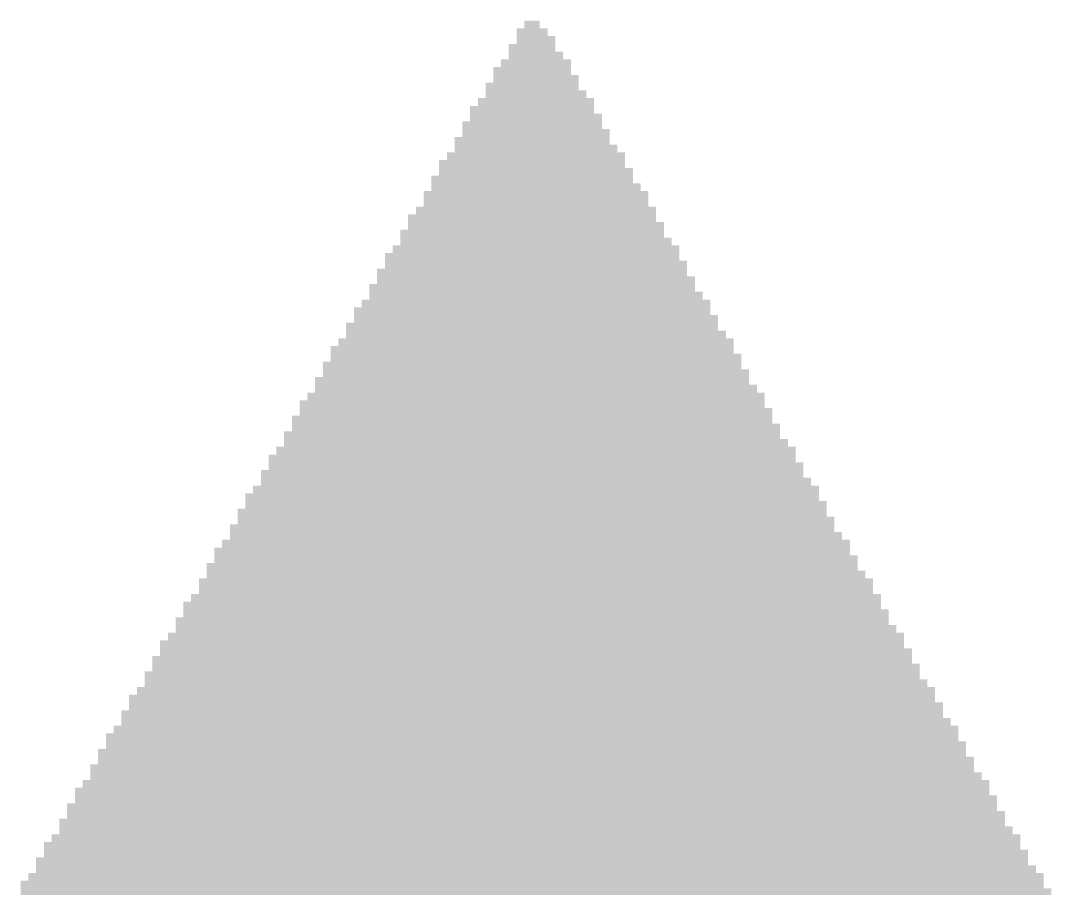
# Model space of a CAD drawing. Extents: x 6.74 to 13.52, y 0.26 to 6.1.
# Drawn here: x 9.288 to 10.977, y 4.676 to 6.098 of the extents above; entities that cross this region are included whole.
import ezdxf

# ---------------------------------------------------------------- set-up
doc = ezdxf.new("R2010")
doc.units = 0
doc.layers.get('0').update_dxf_attribs({"linetype": 'CONTINUOUS'})
doc.layers.add('1', color=7, linetype='CONTINUOUS')

msp = doc.modelspace()

# ---------------------------------------------------------------- linework, layer by layer
for points in [[(10.139, 6.0852), (10.1136, 6.0852), (10.139, 6.0979), (10.1136, 6.0979)], [(10.1517, 6.0725), (10.1009, 6.0725), (10.1517, 6.0852), (10.1009, 6.0852)], [(10.1644, 6.0598), (10.1009, 6.0598), (10.1644, 6.0725), (10.1009, 6.0725)], [(10.1644, 6.0471), (10.0882, 6.0471), (10.1644, 6.0598), (10.0882, 6.0598)], [(10.1771, 6.0344), (10.0882, 6.0344), (10.1771, 6.0471), (10.0882, 6.0471)], [(10.19, 6.0217), (10.0757, 6.0217), (10.19, 6.0344), (10.0757, 6.0344)], [(10.19, 6.009), (10.063, 6.009), (10.19, 6.0217), (10.063, 6.0217)], [(10.2027, 5.9836), (10.0503, 5.9836), (10.2027, 5.9963), (10.0503, 5.9963)], [(10.2027, 5.9963), (10.063, 5.9963), (10.2027, 6.009), (10.063, 6.009)], [(10.2154, 5.9709), (10.0503, 5.9709), (10.2154, 5.9836), (10.0503, 5.9836)], [(10.2281, 5.9582), (10.0376, 5.9582), (10.2281, 5.9709), (10.0376, 5.9709)], [(10.2281, 5.9455), (10.0249, 5.9455), (10.2281, 5.9582), (10.0249, 5.9582)], [(10.2408, 5.9201), (10.0122, 5.9201), (10.2408, 5.9328), (10.0122, 5.9328)], [(10.2408, 5.9328), (10.0249, 5.9328), (10.2408, 5.9455), (10.0249, 5.9455)], [(10.2535, 5.9074), (10.0122, 5.9074), (10.2535, 5.9201), (10.0122, 5.9201)], [(10.2535, 5.8947), (9.9995, 5.8947), (10.2535, 5.9074), (9.9995, 5.9074)], [(10.2789, 5.8693), (9.9868, 5.8693), (10.2789, 5.882), (9.9868, 5.882)], [(10.2662, 5.882), (9.9995, 5.882), (10.2662, 5.8947), (9.9995, 5.8947)], [(10.2789, 5.8566), (9.9741, 5.8566), (10.2789, 5.8693), (9.9741, 5.8693)], [(10.2916, 5.8439), (9.9741, 5.8439), (10.2916, 5.8566), (9.9741, 5.8566)], [(10.2916, 5.8312), (9.9614, 5.8312), (10.2916, 5.8439), (9.9614, 5.8439)], [(10.3043, 5.8185), (9.9614, 5.8185), (10.3043, 5.8312), (9.9614, 5.8312)], [(10.317, 5.8058), (9.9487, 5.8058), (10.317, 5.8185), (9.9487, 5.8185)], [(10.317, 5.7931), (9.9487, 5.7931), (10.317, 5.8058), (9.9487, 5.8058)], [(10.3297, 5.7677), (9.9233, 5.7677), (10.3297, 5.7804), (9.9233, 5.7804)], [(10.3297, 5.7804), (9.936, 5.7804), (10.3297, 5.7931), (9.936, 5.7931)], [(10.3424, 5.755), (9.9233, 5.755), (10.3424, 5.7677), (9.9233, 5.7677)], [(10.3424, 5.7423), (9.9106, 5.7423), (10.3424, 5.755), (9.9106, 5.755)], [(10.3678, 5.7169), (9.8979, 5.7169), (10.3678, 5.7296), (9.8979, 5.7296)], [(10.3551, 5.7296), (9.9106, 5.7296), (10.3551, 5.7423), (9.9106, 5.7423)], [(10.3678, 5.7042), (9.8852, 5.7042), (10.3678, 5.7169), (9.8852, 5.7169)], [(10.3805, 5.6915), (9.8852, 5.6915), (10.3805, 5.7042), (9.8852, 5.7042)], [(10.3805, 5.6788), (9.8725, 5.6788), (10.3805, 5.6915), (9.8725, 5.6915)], [(10.3932, 5.6661), (9.8725, 5.6661), (10.3932, 5.6788), (9.8725, 5.6788)], [(10.3932, 5.6534), (9.8598, 5.6534), (10.3932, 5.6661), (9.8598, 5.6661)], [(10.4059, 5.6407), (9.8598, 5.6407), (10.4059, 5.6534), (9.8598, 5.6534)], [(10.4186, 5.6153), (9.8344, 5.6153), (10.4186, 5.628), (9.8344, 5.628)], [(10.4186, 5.628), (9.8471, 5.628), (10.4186, 5.6407), (9.8471, 5.6407)], [(10.4313, 5.6026), (9.8344, 5.6026), (10.4313, 5.6153), (9.8344, 5.6153)], [(10.4313, 5.5899), (9.8217, 5.5899), (10.4313, 5.6026), (9.8217, 5.6026)], [(10.4567, 5.5645), (9.809, 5.5645), (10.4567, 5.5772), (9.809, 5.5772)], [(10.444, 5.5772), (9.8217, 5.5772), (10.444, 5.5899), (9.8217, 5.5899)], [(10.4567, 5.5518), (9.7963, 5.5518), (10.4567, 5.5645), (9.7963, 5.5645)], [(10.4694, 5.5391), (9.7963, 5.5391), (10.4694, 5.5518), (9.7963, 5.5518)], [(10.4694, 5.5264), (9.7836, 5.5264), (10.4694, 5.5391), (9.7836, 5.5391)], [(10.4821, 5.5137), (9.7836, 5.5137), (10.4821, 5.5264), (9.7836, 5.5264)], [(10.4821, 5.501), (9.7709, 5.501), (10.4821, 5.5137), (9.7709, 5.5137)], [(10.4948, 5.4883), (9.7709, 5.4883), (10.4948, 5.501), (9.7709, 5.501)], [(10.5075, 5.4629), (9.7455, 5.4629), (10.5075, 5.4756), (9.7455, 5.4756)], [(10.5075, 5.4756), (9.7582, 5.4756), (10.5075, 5.4883), (9.7582, 5.4883)], [(10.5202, 5.4502), (9.7455, 5.4502), (10.5202, 5.4629), (9.7455, 5.4629)], [(10.5202, 5.4375), (9.7328, 5.4375), (10.5202, 5.4502), (9.7328, 5.4502)], [(10.5329, 5.4121), (9.7201, 5.4121), (10.5329, 5.4248), (9.7201, 5.4248)], [(10.5329, 5.4248), (9.7328, 5.4248), (10.5329, 5.4375), (9.7328, 5.4375)], [(10.5456, 5.3994), (9.7201, 5.3994), (10.5456, 5.4121), (9.7201, 5.4121)], [(10.5583, 5.3867), (9.7074, 5.3867), (10.5583, 5.3994), (9.7074, 5.3994)], [(10.5583, 5.374), (9.6947, 5.374), (10.5583, 5.3867), (9.6947, 5.3867)], [(10.571, 5.3613), (9.6947, 5.3613), (10.571, 5.374), (9.6947, 5.374)], [(10.571, 5.3486), (9.682, 5.3486), (10.571, 5.3613), (9.682, 5.3613)], [(10.5837, 5.3359), (9.682, 5.3359), (10.5837, 5.3486), (9.682, 5.3486)], [(10.5964, 5.3105), (9.6566, 5.3105), (10.5964, 5.3232), (9.6566, 5.3232)], [(10.5964, 5.3232), (9.6693, 5.3232), (10.5964, 5.3359), (9.6693, 5.3359)], [(10.6091, 5.2978), (9.6566, 5.2978), (10.6091, 5.3105), (9.6566, 5.3105)], [(10.6091, 5.2851), (9.6439, 5.2851), (10.6091, 5.2978), (9.6439, 5.2978)], [(10.6218, 5.2597), (9.6312, 5.2597), (10.6218, 5.2724), (9.6312, 5.2724)], [(10.6218, 5.2724), (9.6439, 5.2724), (10.6218, 5.2851), (9.6439, 5.2851)], [(10.6345, 5.247), (9.6312, 5.247), (10.6345, 5.2597), (9.6312, 5.2597)], [(10.6472, 5.2343), (9.6185, 5.2343), (10.6472, 5.247), (9.6185, 5.247)], [(10.6472, 5.2216), (9.6058, 5.2216), (10.6472, 5.2343), (9.6058, 5.2343)], [(10.6599, 5.2089), (9.6058, 5.2089), (10.6599, 5.2216), (9.6058, 5.2216)], [(10.6599, 5.1962), (9.5931, 5.1962), (10.6599, 5.2089), (9.5931, 5.2089)], [(10.6726, 5.1835), (9.5931, 5.1835), (10.6726, 5.1962), (9.5931, 5.1962)], [(10.6853, 5.1708), (9.5804, 5.1708), (10.6853, 5.1835), (9.5804, 5.1835)], [(10.6853, 5.1581), (9.5804, 5.1581), (10.6853, 5.1708), (9.5804, 5.1708)], [(10.698, 5.1454), (9.5677, 5.1454), (10.698, 5.1581), (9.5677, 5.1581)], [(10.698, 5.1327), (9.555, 5.1327), (10.698, 5.1454), (9.555, 5.1454)], [(10.7107, 5.1073), (9.5423, 5.1073), (10.7107, 5.12), (9.5423, 5.12)], [(10.7107, 5.12), (9.555, 5.12), (10.7107, 5.1327), (9.555, 5.1327)], [(10.7234, 5.0946), (9.5423, 5.0946), (10.7234, 5.1073), (9.5423, 5.1073)], [(10.7361, 5.0819), (9.5296, 5.0819), (10.7361, 5.0946), (9.5296, 5.0946)], [(10.7361, 5.0692), (9.5169, 5.0692), (10.7361, 5.0819), (9.5169, 5.0819)], [(10.7488, 5.0565), (9.5169, 5.0565), (10.7488, 5.0692), (9.5169, 5.0692)], [(10.7488, 5.0438), (9.5042, 5.0438), (10.7488, 5.0565), (9.5042, 5.0565)], [(10.7615, 5.0311), (9.5042, 5.0311), (10.7615, 5.0438), (9.5042, 5.0438)], [(10.7615, 5.0184), (9.4915, 5.0184), (10.7615, 5.0311), (9.4915, 5.0311)], [(10.7742, 5.0057), (9.4915, 5.0057), (10.7742, 5.0184), (9.4915, 5.0184)], [(10.7869, 4.993), (9.4788, 4.993), (10.7869, 5.0057), (9.4788, 5.0057)], [(10.7869, 4.9803), (9.4661, 4.9803), (10.7869, 4.993), (9.4661, 4.993)], [(10.7996, 4.9549), (9.4534, 4.9549), (10.7996, 4.9676), (9.4534, 4.9676)], [(10.7996, 4.9676), (9.4661, 4.9676), (10.7996, 4.9803), (9.4661, 4.9803)], [(10.8123, 4.9422), (9.4534, 4.9422), (10.8123, 4.9549), (9.4534, 4.9549)], [(10.825, 4.9295), (9.4407, 4.9295), (10.825, 4.9422), (9.4407, 4.9422)], [(10.825, 4.9168), (9.428, 4.9168), (10.825, 4.9295), (9.428, 4.9295)], [(10.8377, 4.9041), (9.428, 4.9041), (10.8377, 4.9168), (9.428, 4.9168)], [(10.8377, 4.8914), (9.4153, 4.8914), (10.8377, 4.9041), (9.4153, 4.9041)], [(10.8504, 4.8787), (9.4153, 4.8787), (10.8504, 4.8914), (9.4153, 4.8914)], [(10.8504, 4.866), (9.4026, 4.866), (10.8504, 4.8787), (9.4026, 4.8787)], [(10.8631, 4.8533), (9.4026, 4.8533), (10.8631, 4.866), (9.4026, 4.866)], [(10.8758, 4.8406), (9.3899, 4.8406), (10.8758, 4.8533), (9.3899, 4.8533)], [(10.8758, 4.8279), (9.3772, 4.8279), (10.8758, 4.8406), (9.3772, 4.8406)], [(10.8885, 4.8025), (9.3645, 4.8025), (10.8885, 4.8152), (9.3645, 4.8152)], [(10.8885, 4.8152), (9.3772, 4.8152), (10.8885, 4.8279), (9.3772, 4.8279)], [(10.9012, 4.7898), (9.3645, 4.7898), (10.9012, 4.8025), (9.3645, 4.8025)], [(10.9012, 4.7771), (9.3518, 4.7771), (10.9012, 4.7898), (9.3518, 4.7898)], [(10.9266, 4.7517), (9.3391, 4.7517), (10.9266, 4.7644), (9.3391, 4.7644)], [(10.9139, 4.7644), (9.3518, 4.7644), (10.9139, 4.7771), (9.3518, 4.7771)], [(10.9266, 4.739), (9.3264, 4.739), (10.9266, 4.7517), (9.3264, 4.7517)], [(10.9393, 4.7263), (9.3264, 4.7263), (10.9393, 4.739), (9.3264, 4.739)], [(10.9393, 4.7136), (9.3137, 4.7136), (10.9393, 4.7263), (9.3137, 4.7263)], [(10.952, 4.7009), (9.3137, 4.7009), (10.952, 4.7136), (9.3137, 4.7136)], [(10.9647, 4.6882), (9.301, 4.6882), (10.9647, 4.7009), (9.301, 4.7009)], [(10.9647, 4.6755), (9.2883, 4.6755), (10.9647, 4.6882), (9.2883, 4.6882)]]:
    msp.add_solid(points)
at = {"layer": '1'}
for points in [[(10.139, 6.0852), (10.1136, 6.0852), (10.139, 6.0979), (10.1136, 6.0979)], [(10.1517, 6.0725), (10.1009, 6.0725), (10.1517, 6.0852), (10.1009, 6.0852)], [(10.1644, 6.0598), (10.1009, 6.0598), (10.1644, 6.0725), (10.1009, 6.0725)], [(10.1644, 6.0471), (10.0882, 6.0471), (10.1644, 6.0598), (10.0882, 6.0598)], [(10.1771, 6.0344), (10.0882, 6.0344), (10.1771, 6.0471), (10.0882, 6.0471)], [(10.19, 6.0217), (10.0757, 6.0217), (10.19, 6.0344), (10.0757, 6.0344)], [(10.19, 6.009), (10.063, 6.009), (10.19, 6.0217), (10.063, 6.0217)], [(10.2027, 5.9836), (10.0503, 5.9836), (10.2027, 5.9963), (10.0503, 5.9963)], [(10.2027, 5.9963), (10.063, 5.9963), (10.2027, 6.009), (10.063, 6.009)], [(10.2154, 5.9709), (10.0503, 5.9709), (10.2154, 5.9836), (10.0503, 5.9836)], [(10.2281, 5.9582), (10.0376, 5.9582), (10.2281, 5.9709), (10.0376, 5.9709)], [(10.2281, 5.9455), (10.0249, 5.9455), (10.2281, 5.9582), (10.0249, 5.9582)], [(10.2408, 5.9201), (10.0122, 5.9201), (10.2408, 5.9328), (10.0122, 5.9328)], [(10.2408, 5.9328), (10.0249, 5.9328), (10.2408, 5.9455), (10.0249, 5.9455)], [(10.2535, 5.9074), (10.0122, 5.9074), (10.2535, 5.9201), (10.0122, 5.9201)], [(10.2535, 5.8947), (9.9995, 5.8947), (10.2535, 5.9074), (9.9995, 5.9074)], [(10.2789, 5.8693), (9.9868, 5.8693), (10.2789, 5.882), (9.9868, 5.882)], [(10.2662, 5.882), (9.9995, 5.882), (10.2662, 5.8947), (9.9995, 5.8947)], [(10.2789, 5.8566), (9.9741, 5.8566), (10.2789, 5.8693), (9.9741, 5.8693)], [(10.2916, 5.8439), (9.9741, 5.8439), (10.2916, 5.8566), (9.9741, 5.8566)], [(10.2916, 5.8312), (9.9614, 5.8312), (10.2916, 5.8439), (9.9614, 5.8439)], [(10.3043, 5.8185), (9.9614, 5.8185), (10.3043, 5.8312), (9.9614, 5.8312)], [(10.317, 5.8058), (9.9487, 5.8058), (10.317, 5.8185), (9.9487, 5.8185)], [(10.317, 5.7931), (9.9487, 5.7931), (10.317, 5.8058), (9.9487, 5.8058)], [(10.3297, 5.7677), (9.9233, 5.7677), (10.3297, 5.7804), (9.9233, 5.7804)], [(10.3297, 5.7804), (9.936, 5.7804), (10.3297, 5.7931), (9.936, 5.7931)], [(10.3424, 5.755), (9.9233, 5.755), (10.3424, 5.7677), (9.9233, 5.7677)], [(10.3424, 5.7423), (9.9106, 5.7423), (10.3424, 5.755), (9.9106, 5.755)], [(10.3678, 5.7169), (9.8979, 5.7169), (10.3678, 5.7296), (9.8979, 5.7296)], [(10.3551, 5.7296), (9.9106, 5.7296), (10.3551, 5.7423), (9.9106, 5.7423)], [(10.3678, 5.7042), (9.8852, 5.7042), (10.3678, 5.7169), (9.8852, 5.7169)], [(10.3805, 5.6915), (9.8852, 5.6915), (10.3805, 5.7042), (9.8852, 5.7042)], [(10.3805, 5.6788), (9.8725, 5.6788), (10.3805, 5.6915), (9.8725, 5.6915)], [(10.3932, 5.6661), (9.8725, 5.6661), (10.3932, 5.6788), (9.8725, 5.6788)], [(10.3932, 5.6534), (9.8598, 5.6534), (10.3932, 5.6661), (9.8598, 5.6661)], [(10.4059, 5.6407), (9.8598, 5.6407), (10.4059, 5.6534), (9.8598, 5.6534)], [(10.4186, 5.6153), (9.8344, 5.6153), (10.4186, 5.628), (9.8344, 5.628)], [(10.4186, 5.628), (9.8471, 5.628), (10.4186, 5.6407), (9.8471, 5.6407)], [(10.4313, 5.6026), (9.8344, 5.6026), (10.4313, 5.6153), (9.8344, 5.6153)], [(10.4313, 5.5899), (9.8217, 5.5899), (10.4313, 5.6026), (9.8217, 5.6026)], [(10.4567, 5.5645), (9.809, 5.5645), (10.4567, 5.5772), (9.809, 5.5772)], [(10.444, 5.5772), (9.8217, 5.5772), (10.444, 5.5899), (9.8217, 5.5899)], [(10.4567, 5.5518), (9.7963, 5.5518), (10.4567, 5.5645), (9.7963, 5.5645)], [(10.4694, 5.5391), (9.7963, 5.5391), (10.4694, 5.5518), (9.7963, 5.5518)], [(10.4694, 5.5264), (9.7836, 5.5264), (10.4694, 5.5391), (9.7836, 5.5391)], [(10.4821, 5.5137), (9.7836, 5.5137), (10.4821, 5.5264), (9.7836, 5.5264)], [(10.4821, 5.501), (9.7709, 5.501), (10.4821, 5.5137), (9.7709, 5.5137)], [(10.4948, 5.4883), (9.7709, 5.4883), (10.4948, 5.501), (9.7709, 5.501)], [(10.5075, 5.4629), (9.7455, 5.4629), (10.5075, 5.4756), (9.7455, 5.4756)], [(10.5075, 5.4756), (9.7582, 5.4756), (10.5075, 5.4883), (9.7582, 5.4883)], [(10.5202, 5.4502), (9.7455, 5.4502), (10.5202, 5.4629), (9.7455, 5.4629)], [(10.5202, 5.4375), (9.7328, 5.4375), (10.5202, 5.4502), (9.7328, 5.4502)], [(10.5329, 5.4121), (9.7201, 5.4121), (10.5329, 5.4248), (9.7201, 5.4248)], [(10.5329, 5.4248), (9.7328, 5.4248), (10.5329, 5.4375), (9.7328, 5.4375)], [(10.5456, 5.3994), (9.7201, 5.3994), (10.5456, 5.4121), (9.7201, 5.4121)], [(10.5583, 5.3867), (9.7074, 5.3867), (10.5583, 5.3994), (9.7074, 5.3994)], [(10.5583, 5.374), (9.6947, 5.374), (10.5583, 5.3867), (9.6947, 5.3867)], [(10.571, 5.3613), (9.6947, 5.3613), (10.571, 5.374), (9.6947, 5.374)], [(10.571, 5.3486), (9.682, 5.3486), (10.571, 5.3613), (9.682, 5.3613)], [(10.5837, 5.3359), (9.682, 5.3359), (10.5837, 5.3486), (9.682, 5.3486)], [(10.5964, 5.3105), (9.6566, 5.3105), (10.5964, 5.3232), (9.6566, 5.3232)], [(10.5964, 5.3232), (9.6693, 5.3232), (10.5964, 5.3359), (9.6693, 5.3359)], [(10.6091, 5.2978), (9.6566, 5.2978), (10.6091, 5.3105), (9.6566, 5.3105)], [(10.6091, 5.2851), (9.6439, 5.2851), (10.6091, 5.2978), (9.6439, 5.2978)], [(10.6218, 5.2597), (9.6312, 5.2597), (10.6218, 5.2724), (9.6312, 5.2724)], [(10.6218, 5.2724), (9.6439, 5.2724), (10.6218, 5.2851), (9.6439, 5.2851)], [(10.6345, 5.247), (9.6312, 5.247), (10.6345, 5.2597), (9.6312, 5.2597)], [(10.6472, 5.2343), (9.6185, 5.2343), (10.6472, 5.247), (9.6185, 5.247)], [(10.6472, 5.2216), (9.6058, 5.2216), (10.6472, 5.2343), (9.6058, 5.2343)], [(10.6599, 5.2089), (9.6058, 5.2089), (10.6599, 5.2216), (9.6058, 5.2216)], [(10.6599, 5.1962), (9.5931, 5.1962), (10.6599, 5.2089), (9.5931, 5.2089)], [(10.6726, 5.1835), (9.5931, 5.1835), (10.6726, 5.1962), (9.5931, 5.1962)], [(10.6853, 5.1708), (9.5804, 5.1708), (10.6853, 5.1835), (9.5804, 5.1835)], [(10.6853, 5.1581), (9.5804, 5.1581), (10.6853, 5.1708), (9.5804, 5.1708)], [(10.698, 5.1454), (9.5677, 5.1454), (10.698, 5.1581), (9.5677, 5.1581)], [(10.698, 5.1327), (9.555, 5.1327), (10.698, 5.1454), (9.555, 5.1454)], [(10.7107, 5.1073), (9.5423, 5.1073), (10.7107, 5.12), (9.5423, 5.12)], [(10.7107, 5.12), (9.555, 5.12), (10.7107, 5.1327), (9.555, 5.1327)], [(10.7234, 5.0946), (9.5423, 5.0946), (10.7234, 5.1073), (9.5423, 5.1073)], [(10.7361, 5.0819), (9.5296, 5.0819), (10.7361, 5.0946), (9.5296, 5.0946)], [(10.7361, 5.0692), (9.5169, 5.0692), (10.7361, 5.0819), (9.5169, 5.0819)], [(10.7488, 5.0565), (9.5169, 5.0565), (10.7488, 5.0692), (9.5169, 5.0692)], [(10.7488, 5.0438), (9.5042, 5.0438), (10.7488, 5.0565), (9.5042, 5.0565)], [(10.7615, 5.0311), (9.5042, 5.0311), (10.7615, 5.0438), (9.5042, 5.0438)], [(10.7615, 5.0184), (9.4915, 5.0184), (10.7615, 5.0311), (9.4915, 5.0311)], [(10.7742, 5.0057), (9.4915, 5.0057), (10.7742, 5.0184), (9.4915, 5.0184)], [(10.7869, 4.993), (9.4788, 4.993), (10.7869, 5.0057), (9.4788, 5.0057)], [(10.7869, 4.9803), (9.4661, 4.9803), (10.7869, 4.993), (9.4661, 4.993)], [(10.7996, 4.9549), (9.4534, 4.9549), (10.7996, 4.9676), (9.4534, 4.9676)], [(10.7996, 4.9676), (9.4661, 4.9676), (10.7996, 4.9803), (9.4661, 4.9803)], [(10.8123, 4.9422), (9.4534, 4.9422), (10.8123, 4.9549), (9.4534, 4.9549)], [(10.825, 4.9295), (9.4407, 4.9295), (10.825, 4.9422), (9.4407, 4.9422)], [(10.825, 4.9168), (9.428, 4.9168), (10.825, 4.9295), (9.428, 4.9295)], [(10.8377, 4.9041), (9.428, 4.9041), (10.8377, 4.9168), (9.428, 4.9168)], [(10.8377, 4.8914), (9.4153, 4.8914), (10.8377, 4.9041), (9.4153, 4.9041)], [(10.8504, 4.8787), (9.4153, 4.8787), (10.8504, 4.8914), (9.4153, 4.8914)], [(10.8504, 4.866), (9.4026, 4.866), (10.8504, 4.8787), (9.4026, 4.8787)], [(10.8631, 4.8533), (9.4026, 4.8533), (10.8631, 4.866), (9.4026, 4.866)], [(10.8758, 4.8406), (9.3899, 4.8406), (10.8758, 4.8533), (9.3899, 4.8533)], [(10.8758, 4.8279), (9.3772, 4.8279), (10.8758, 4.8406), (9.3772, 4.8406)], [(10.8885, 4.8025), (9.3645, 4.8025), (10.8885, 4.8152), (9.3645, 4.8152)], [(10.8885, 4.8152), (9.3772, 4.8152), (10.8885, 4.8279), (9.3772, 4.8279)], [(10.9012, 4.7898), (9.3645, 4.7898), (10.9012, 4.8025), (9.3645, 4.8025)], [(10.9012, 4.7771), (9.3518, 4.7771), (10.9012, 4.7898), (9.3518, 4.7898)], [(10.9266, 4.7517), (9.3391, 4.7517), (10.9266, 4.7644), (9.3391, 4.7644)], [(10.9139, 4.7644), (9.3518, 4.7644), (10.9139, 4.7771), (9.3518, 4.7771)], [(10.9266, 4.739), (9.3264, 4.739), (10.9266, 4.7517), (9.3264, 4.7517)], [(10.9393, 4.7263), (9.3264, 4.7263), (10.9393, 4.739), (9.3264, 4.739)], [(10.9393, 4.7136), (9.3137, 4.7136), (10.9393, 4.7263), (9.3137, 4.7263)], [(10.952, 4.7009), (9.3137, 4.7009), (10.952, 4.7136), (9.3137, 4.7136)], [(10.9647, 4.6882), (9.301, 4.6882), (10.9647, 4.7009), (9.301, 4.7009)], [(10.9647, 4.6755), (9.2883, 4.6755), (10.9647, 4.6882), (9.2883, 4.6882)], [(10.9774, 4.6628), (9.2883, 4.6628), (10.9774, 4.6755), (9.2883, 4.6755)]]:
    msp.add_solid(points, dxfattribs=at)

doc.saveas('drawing.dxf')
